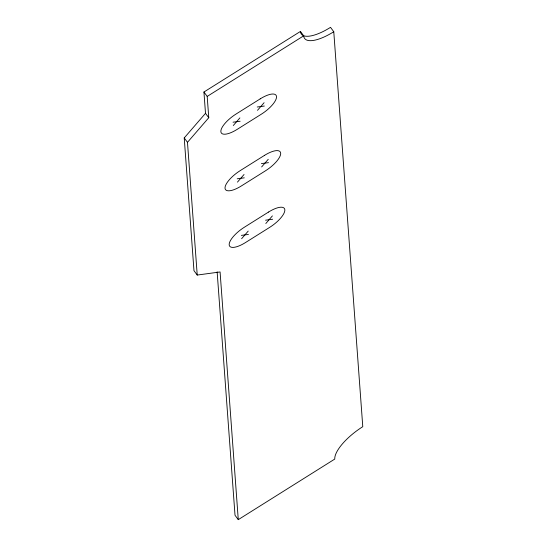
<?xml version="1.0" encoding="UTF-8"?>
<svg xmlns="http://www.w3.org/2000/svg" width="547" height="547" viewBox="0 0 547 547"><rect width="100%" height="100%" fill="white"/><g stroke="black" fill="none" stroke-linecap="round" stroke-linejoin="round"><path stroke-width="0.82" d="M238.273 519.65L220.085 271.955L197.228 275.059L193.973 270.669L184.223 137.94L205.501 113.332L203.935 92.019L300.44 31.432A35.015 12.273 -36.6 0 0 330.518 27.35L333.773 31.74L362.777 426.681A35.015 12.273 -36.6 0 0 334.778 459.063L238.273 519.65L235.019 515.26L217.138 271.825M197.228 275.059L187.477 142.329L208.763 117.721L207.197 96.409L203.935 92.019M233.295 125.53L239.894 117.899M257.493 110.337L264.092 102.706M237.453 182.124L244.051 174.493M261.651 166.931L268.249 159.3M241.61 238.724L248.208 231.087M265.808 223.532L272.406 215.894M207.197 96.409L303.694 35.822A35.015 12.273 -36.6 0 0 333.773 31.74M257.247 107L264.338 106.043M233.049 122.193L240.14 121.236M261.404 163.601L268.495 162.637M237.207 178.794L244.297 177.83M265.562 220.195L272.652 219.231M241.364 235.388L248.454 234.424M300.44 31.432L303.694 35.822M205.501 113.332L208.763 117.721M184.223 137.94L187.477 142.329M260.228 98.857L236.03 114.05A18.967 6.646 -36.6 0 0 220.865 131.588A18.967 6.646 -36.6 0 0 237.159 129.379L261.357 114.186A18.967 6.646 -36.6 0 0 276.522 96.648A18.967 6.646 -36.6 0 0 260.228 98.857M264.386 155.451L240.188 170.643A18.967 6.646 -36.6 0 0 225.022 188.189A18.967 6.646 -36.6 0 0 241.316 185.973L265.514 170.78A18.967 6.646 -36.6 0 0 280.679 153.242A18.967 6.646 -36.6 0 0 264.386 155.451M268.543 212.051L244.345 227.244A18.967 6.646 -36.6 0 0 229.179 244.782A18.967 6.646 -36.6 0 0 245.466 242.567L269.664 227.374A18.967 6.646 -36.6 0 0 284.837 209.836A18.967 6.646 -36.6 0 0 268.543 212.051"/></g></svg>
